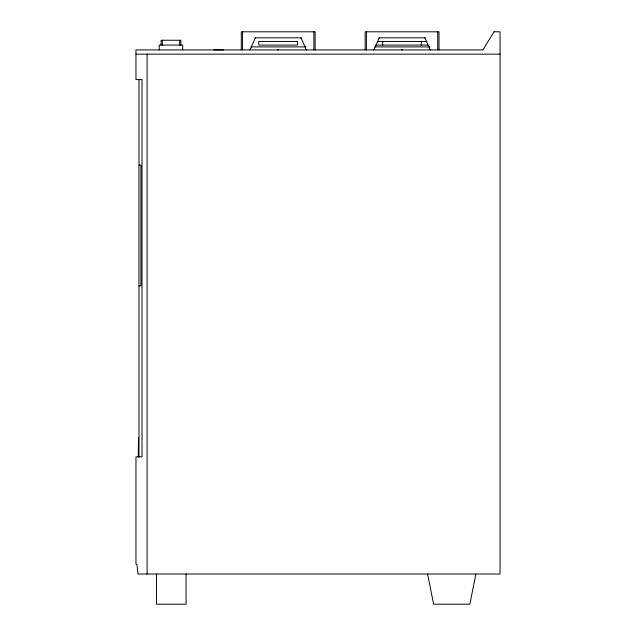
<?xml version="1.0" encoding="UTF-8"?>
<svg xmlns="http://www.w3.org/2000/svg" width="636" height="636" viewBox="0 0 636 636"><rect width="100%" height="100%" fill="white"/><g stroke="black" fill="none" stroke-linecap="round" stroke-linejoin="round"><path stroke-width="0.95" d="M278.043 49.91L278.043 49.203L278.131 49.91M401.912 49.91L401.912 49.203L402 49.91M475.887 574.014L469.853 604.2L433.625 604.2L427.591 574.014M250.028 49.91L255.362 37.834M373.896 49.91L379.231 37.834M255.076 37.834L301.329 37.834M378.945 37.834L425.206 37.834M377.347 41.459L426.971 41.459M375.59 45.084L427.853 45.084M251.077 46.897L305.98 46.897M374.715 46.897L429.849 46.897M135.961 54.139L500.039 54.139M138.974 165.106L140.914 165.106L140.914 285.866L138.974 285.866M424.912 37.834L430.254 49.91M301.043 37.834L306.377 49.91M439.007 49.91L439.007 31.8L365.144 31.8L365.144 49.91M437.719 31.8L437.719 49.91M421.326 41.459L421.326 45.084M382.681 41.459L382.681 45.084M366.423 31.8L366.423 49.91M315.13 49.91L315.13 31.8L241.275 31.8L241.275 49.91M313.85 31.8L313.85 49.91M242.555 31.8L242.555 49.91M223.506 49.918L213.847 49.918M186.054 574.014L186.054 604.192L156.472 604.2L156.472 574.014M182.707 49.91L182.707 45.084L159.239 45.084L159.239 49.91M180.855 45.084L180.855 40.251L161.099 40.251L161.099 45.084M179.646 40.251L179.646 45.084M162.299 40.251L162.299 45.084M147.099 54.139L147.099 574.014M138.974 79.587L138.974 456.839M138.497 456.839L138.497 437.52L138.251 456.839M494.005 31.8L482.947 49.91L135.961 49.91L135.961 79.587L142.019 79.587L142.019 456.839L135.961 456.839L135.961 564.013L136.955 564.593L137.98 574.014L500.039 574.014L500.039 31.8L494.005 31.8M297.457 41.459L258.812 41.459L258.812 45.084L297.457 45.084L297.457 41.459"/></g></svg>
